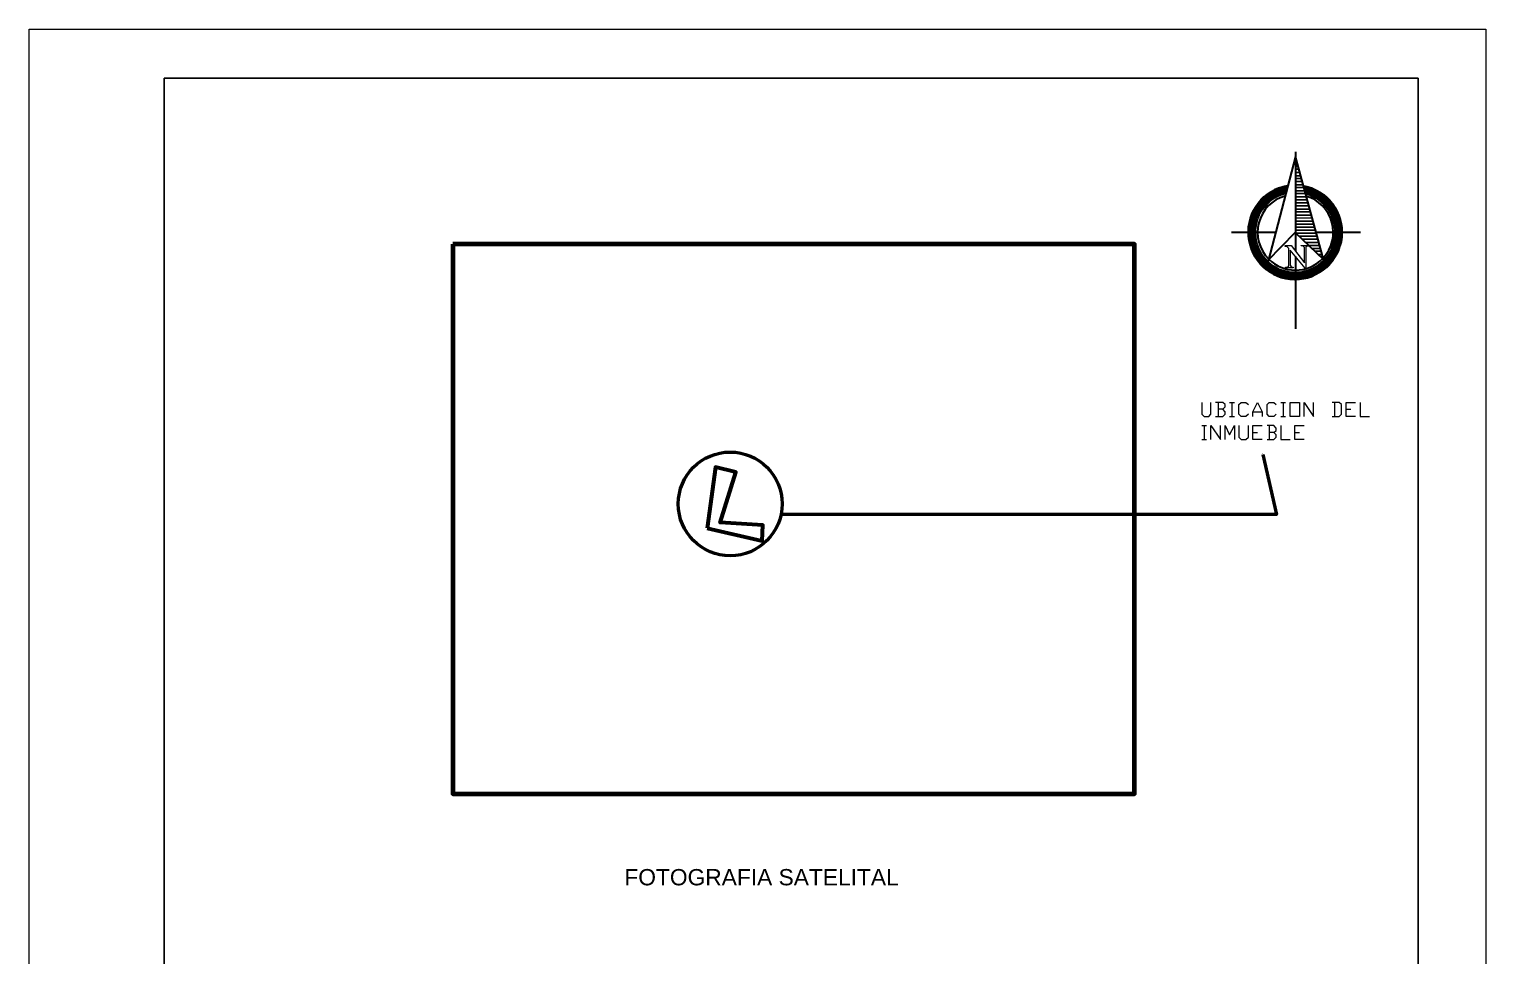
# Model space of a CAD drawing. Header units: millimetres. Extents: x 2303 to 2447, y 1812 to 2032.
# Drawn here: x 2303.3 to 2447.3, y 1940 to 2031.7 of the extents above; entities that cross this region are included whole.
import ezdxf

# ---------------------------------------------------------------- set-up
doc = ezdxf.new("R2010")
doc.units = ezdxf.units.MM
for name, color, linetype in [('PDF_0', 7, 'Continuous'), ('PDF_10 Formato', 7, 'Continuous'), ('PDF_CVL_CUADCON_TIT', 7, 'Continuous'), ('PDF_Text', 7, 'Continuous')]:
    doc.layers.add(name, color=color, linetype=linetype)
doc.styles.add('PDF Arial-BoldMT', font='arial.ttf')

msp = doc.modelspace()

# ---------------------------------------------------------------- hatches: boundary and pattern name
at = {"layer": 'PDF_0', "transparency": 33554559}
msp.add_hatch(color=256, dxfattribs=at).paths.add_polyline_path([(2428.51, 2018.98), (2428.48, 2019.01), (2428.45, 2019.04), (2428.42, 2019.01), (2428.39, 2018.98), (2428.42, 2018.95), (2428.45, 2018.93), (2428.48, 2018.95)])

# ---------------------------------------------------------------- linework, layer by layer
at = {"layer": 'PDF_0', "lineweight": 30}
for points in [[(2425.71, 2008.79), (2428.42, 2011.55), (2431.22, 2008.87), (2428.45, 2019.07), (2425.74, 2008.73)], [(2428.45, 2019.52), (2428.45, 2009.69)], [(2426.45, 2011.55), (2422.12, 2011.55)], [(2434.86, 2011.55), (2430.48, 2011.55)], [(2428.45, 2009.18), (2428.45, 2002.01)]]:
    msp.add_lwpolyline(points, dxfattribs=at)
at = {"layer": 'PDF_0', "lineweight": 25}
for points in [[(2428.54, 2018.67), (2428.45, 2018.67)], [(2428.62, 2018.39), (2428.45, 2018.39)], [(2428.7, 2018.08), (2428.45, 2018.08)], [(2428.79, 2017.8), (2428.45, 2017.8)], [(2428.87, 2017.48), (2428.45, 2017.48)], [(2428.96, 2017.17), (2428.45, 2017.17)], [(2427.49, 2015.56), (2426.13, 2015.56)], [(2427.49, 2015.65), (2426.28, 2015.65)], [(2427.52, 2015.73), (2426.45, 2015.73)], [(2427.55, 2015.82), (2426.64, 2015.82)], [(2427.57, 2015.9), (2426.84, 2015.9)], [(2427.57, 2015.99), (2427.09, 2015.99)], [(2427.6, 2016.04), (2427.41, 2016.04)], [(2429.04, 2016.89), (2428.45, 2016.89)], [(2429.13, 2016.58), (2428.45, 2016.58)], [(2429.21, 2016.27), (2428.45, 2016.27)], [(2429.27, 2015.99), (2428.45, 2015.99)], [(2429.35, 2015.68), (2428.45, 2015.68)], [(2429.38, 2016.04), (2429.27, 2016.04)], [(2429.69, 2015.99), (2429.3, 2015.99)], [(2429.92, 2015.9), (2429.3, 2015.9)], [(2430.14, 2015.82), (2429.33, 2015.82)], [(2430.31, 2015.73), (2429.35, 2015.73)], [(2430.48, 2015.65), (2429.38, 2015.65)], [(2430.62, 2015.56), (2429.38, 2015.56)], [(2425.32, 2014.15), (2424.58, 2014.15)], [(2425.37, 2014.21), (2424.64, 2014.21)], [(2425.46, 2014.29), (2424.69, 2014.29)], [(2425.51, 2014.38), (2424.75, 2014.38)], [(2425.6, 2014.46), (2424.81, 2014.46)], [(2425.68, 2014.55), (2424.89, 2014.55)], [(2425.77, 2014.63), (2424.95, 2014.63)], [(2425.88, 2014.69), (2425.03, 2014.69)], [(2425.97, 2014.77), (2425.09, 2014.77)], [(2426.08, 2014.86), (2425.17, 2014.86)], [(2426.22, 2014.94), (2425.26, 2014.94)], [(2426.33, 2015.03), (2425.34, 2015.03)], [(2426.47, 2015.11), (2425.43, 2015.11)], [(2426.64, 2015.17), (2425.54, 2015.17)], [(2426.81, 2015.25), (2425.65, 2015.25)], [(2427.01, 2015.34), (2425.77, 2015.34)], [(2427.26, 2015.42), (2425.88, 2015.42)], [(2427.46, 2015.51), (2425.99, 2015.51)], [(2429.44, 2015.4), (2428.45, 2015.4)], [(2429.52, 2015.08), (2428.45, 2015.08)], [(2429.61, 2014.77), (2428.45, 2014.77)], [(2429.69, 2014.49), (2428.45, 2014.49)], [(2429.78, 2014.18), (2428.45, 2014.18)], [(2430.77, 2015.51), (2429.41, 2015.51)], [(2430.88, 2015.42), (2429.52, 2015.42)], [(2431.02, 2015.34), (2429.75, 2015.34)], [(2431.13, 2015.25), (2429.95, 2015.25)], [(2431.22, 2015.17), (2430.14, 2015.17)], [(2431.33, 2015.11), (2430.29, 2015.11)], [(2431.42, 2015.03), (2430.43, 2015.03)], [(2431.5, 2014.94), (2430.57, 2014.94)], [(2431.58, 2014.86), (2430.68, 2014.86)], [(2431.67, 2014.77), (2430.79, 2014.77)], [(2431.75, 2014.69), (2430.88, 2014.69)], [(2431.81, 2014.63), (2430.99, 2014.63)], [(2431.9, 2014.55), (2431.08, 2014.55)], [(2431.95, 2014.46), (2431.16, 2014.46)], [(2432.01, 2014.38), (2431.25, 2014.38)], [(2432.07, 2014.29), (2431.33, 2014.29)], [(2432.12, 2014.21), (2431.39, 2014.21)], [(2432.18, 2014.15), (2431.47, 2014.15)], [(2424.53, 2012.71), (2423.93, 2012.71)], [(2424.55, 2012.8), (2423.96, 2012.8)], [(2424.61, 2012.94), (2423.99, 2012.94)], [(2424.58, 2012.88), (2423.99, 2012.88)], [(2424.64, 2013.02), (2424.02, 2013.02)], [(2424.67, 2013.11), (2424.04, 2013.11)], [(2424.72, 2013.19), (2424.07, 2013.19)], [(2424.75, 2013.28), (2424.1, 2013.28)], [(2424.78, 2013.33), (2424.16, 2013.33)], [(2424.84, 2013.42), (2424.19, 2013.42)], [(2424.86, 2013.5), (2424.21, 2013.5)], [(2424.92, 2013.59), (2424.24, 2013.59)], [(2424.95, 2013.67), (2424.3, 2013.67)], [(2425.01, 2013.76), (2424.33, 2013.76)], [(2425.06, 2013.81), (2424.38, 2013.81)], [(2425.12, 2013.9), (2424.41, 2013.9)], [(2425.17, 2013.98), (2424.47, 2013.98)], [(2425.23, 2014.07), (2424.53, 2014.07)], [(2429.86, 2013.87), (2428.45, 2013.87)], [(2429.95, 2013.59), (2428.45, 2013.59)], [(2430.03, 2013.28), (2428.45, 2013.28)], [(2430.09, 2012.97), (2428.45, 2012.99)], [(2430.17, 2012.68), (2428.45, 2012.68)], [(2432.23, 2014.07), (2431.53, 2014.07)], [(2432.29, 2013.98), (2431.58, 2013.98)], [(2432.35, 2013.9), (2431.64, 2013.9)], [(2432.38, 2013.81), (2431.7, 2013.81)], [(2432.43, 2013.76), (2431.75, 2013.76)], [(2432.46, 2013.67), (2431.81, 2013.67)], [(2432.52, 2013.59), (2431.84, 2013.59)], [(2432.55, 2013.5), (2431.9, 2013.5)], [(2432.57, 2013.42), (2431.95, 2013.42)], [(2432.63, 2013.33), (2431.98, 2013.33)], [(2432.66, 2013.28), (2432.01, 2013.28)], [(2432.69, 2013.19), (2432.07, 2013.19)], [(2432.71, 2013.11), (2432.09, 2013.11)], [(2432.74, 2013.02), (2432.12, 2013.02)], [(2432.77, 2012.94), (2432.15, 2012.94)], [(2432.8, 2012.88), (2432.18, 2012.88)], [(2432.83, 2012.8), (2432.21, 2012.8)], [(2432.83, 2012.71), (2432.23, 2012.71)], [(2424.38, 2011.92), (2423.79, 2011.92)], [(2424.38, 2011.84), (2423.79, 2011.84)], [(2424.38, 2011.75), (2423.79, 2011.75)], [(2424.38, 2011.67), (2423.79, 2011.67)], [(2424.38, 2011.58), (2423.79, 2011.58)], [(2424.38, 2011.53), (2423.79, 2011.53)], [(2424.38, 2011.44), (2423.79, 2011.44)], [(2424.38, 2011.36), (2423.79, 2011.36)], [(2424.38, 2011.27), (2423.79, 2011.27)], [(2424.41, 2012.15), (2423.82, 2012.15)], [(2424.41, 2012.06), (2423.82, 2012.06)], [(2424.38, 2012.01), (2423.82, 2012.01)], [(2424.44, 2012.32), (2423.85, 2012.32)], [(2424.41, 2012.23), (2423.85, 2012.23)], [(2424.47, 2012.46), (2423.88, 2012.46)], [(2424.47, 2012.4), (2423.88, 2012.4)], [(2424.53, 2012.63), (2423.9, 2012.63)], [(2424.5, 2012.54), (2423.9, 2012.54)], [(2430.26, 2012.37), (2428.45, 2012.37)], [(2430.34, 2012.09), (2428.45, 2012.09)], [(2430.43, 2011.78), (2428.45, 2011.78)], [(2430.51, 2011.47), (2428.51, 2011.47)], [(2432.86, 2012.63), (2432.26, 2012.63)], [(2432.88, 2012.54), (2432.26, 2012.54)], [(2432.88, 2012.46), (2432.29, 2012.46)], [(2432.91, 2012.4), (2432.32, 2012.4)], [(2432.91, 2012.32), (2432.32, 2012.32)], [(2432.94, 2012.23), (2432.35, 2012.23)], [(2432.94, 2012.15), (2432.35, 2012.15)], [(2432.94, 2012.06), (2432.38, 2012.06)], [(2432.97, 2012.01), (2432.38, 2012.01)], [(2432.97, 2011.92), (2432.38, 2011.92)], [(2432.97, 2011.84), (2432.38, 2011.84)], [(2432.97, 2011.27), (2432.38, 2011.27)], [(2432.97, 2011.75), (2432.4, 2011.75)], [(2432.97, 2011.67), (2432.4, 2011.67)], [(2432.97, 2011.58), (2432.4, 2011.58)], [(2432.97, 2011.53), (2432.4, 2011.53)], [(2432.97, 2011.44), (2432.4, 2011.44)], [(2432.97, 2011.36), (2432.4, 2011.36)], [(2424.38, 2011.19), (2423.79, 2011.19)], [(2424.38, 2011.1), (2423.82, 2011.1)], [(2424.41, 2011.05), (2423.82, 2011.05)], [(2424.41, 2010.96), (2423.82, 2010.96)], [(2424.44, 2010.88), (2423.85, 2010.88)], [(2424.44, 2010.79), (2423.85, 2010.79)], [(2424.47, 2010.71), (2423.88, 2010.71)], [(2424.47, 2010.65), (2423.88, 2010.65)], [(2424.5, 2010.57), (2423.9, 2010.57)], [(2424.53, 2010.48), (2423.93, 2010.48)], [(2424.55, 2010.4), (2423.93, 2010.4)], [(2424.58, 2010.31), (2423.96, 2010.31)], [(2424.61, 2010.23), (2423.99, 2010.23)], [(2424.64, 2010.17), (2424.02, 2010.17)], [(2424.67, 2010.09), (2424.04, 2010.09)], [(2424.69, 2010), (2424.07, 2010)], [(2424.72, 2009.92), (2424.1, 2009.92)], [(2424.75, 2009.83), (2424.13, 2009.83)], [(2424.81, 2009.78), (2424.16, 2009.78)], [(2430.6, 2011.19), (2428.82, 2011.19)], [(2430.68, 2010.88), (2429.13, 2010.88)], [(2430.77, 2010.57), (2429.44, 2010.57)], [(2430.85, 2010.28), (2429.75, 2010.28)], [(2430.91, 2009.97), (2430.06, 2009.97)], [(2432.6, 2009.78), (2431.98, 2009.78)], [(2432.63, 2009.83), (2432.01, 2009.83)], [(2432.69, 2009.92), (2432.04, 2009.92)], [(2432.71, 2010), (2432.07, 2010)], [(2432.74, 2010.09), (2432.12, 2010.09)], [(2432.77, 2010.17), (2432.15, 2010.17)], [(2432.77, 2010.23), (2432.18, 2010.23)], [(2432.8, 2010.31), (2432.21, 2010.31)], [(2432.86, 2010.48), (2432.23, 2010.48)], [(2432.83, 2010.4), (2432.23, 2010.4)], [(2432.86, 2010.57), (2432.26, 2010.57)], [(2432.88, 2010.65), (2432.29, 2010.65)], [(2432.91, 2010.79), (2432.32, 2010.79)], [(2432.91, 2010.71), (2432.32, 2010.71)], [(2432.94, 2011.05), (2432.35, 2011.05)], [(2432.94, 2010.96), (2432.35, 2010.96)], [(2432.94, 2010.88), (2432.35, 2010.88)], [(2432.97, 2011.19), (2432.38, 2011.19)], [(2432.97, 2011.1), (2432.38, 2011.1)], [(2424.84, 2009.69), (2424.19, 2009.69)], [(2424.89, 2009.61), (2424.24, 2009.61)], [(2424.92, 2009.52), (2424.27, 2009.52)], [(2424.98, 2009.44), (2424.3, 2009.44)], [(2425.03, 2009.35), (2424.36, 2009.35)], [(2425.09, 2009.3), (2424.38, 2009.3)], [(2425.15, 2009.21), (2424.44, 2009.21)], [(2425.2, 2009.13), (2424.5, 2009.13)], [(2425.26, 2009.04), (2424.55, 2009.04)], [(2425.32, 2008.96), (2424.58, 2008.96)], [(2425.4, 2008.87), (2424.64, 2008.87)], [(2425.46, 2008.82), (2424.72, 2008.82)], [(2425.54, 2008.73), (2424.78, 2008.73)], [(2425.63, 2008.65), (2424.84, 2008.65)], [(2425.71, 2008.56), (2424.89, 2008.56)], [(2425.82, 2008.48), (2424.98, 2008.48)], [(2425.91, 2008.42), (2425.03, 2008.42)], [(2426.02, 2008.34), (2425.12, 2008.34)], [(2430.99, 2009.69), (2430.37, 2009.69)], [(2431.08, 2009.38), (2430.68, 2009.38)], [(2431.64, 2008.34), (2430.77, 2008.34)], [(2431.73, 2008.42), (2430.85, 2008.42)], [(2431.78, 2008.48), (2430.96, 2008.48)], [(2431.16, 2009.07), (2431.02, 2009.07)], [(2431.87, 2008.56), (2431.05, 2008.56)], [(2431.92, 2008.65), (2431.13, 2008.65)], [(2432.01, 2008.73), (2431.22, 2008.73)], [(2432.07, 2008.82), (2431.3, 2008.82)], [(2432.12, 2008.87), (2431.36, 2008.87)], [(2432.18, 2008.96), (2431.44, 2008.96)], [(2432.23, 2009.04), (2431.5, 2009.04)], [(2432.26, 2009.13), (2431.56, 2009.13)], [(2432.32, 2009.21), (2431.64, 2009.21)], [(2432.38, 2009.3), (2431.7, 2009.3)], [(2432.4, 2009.35), (2431.73, 2009.35)], [(2432.46, 2009.44), (2431.78, 2009.44)], [(2432.49, 2009.52), (2431.84, 2009.52)], [(2432.55, 2009.61), (2431.9, 2009.61)], [(2432.57, 2009.69), (2431.92, 2009.69)], [(2426.13, 2008.25), (2425.2, 2008.25)], [(2426.25, 2008.17), (2425.29, 2008.17)], [(2426.39, 2008.08), (2425.37, 2008.08)], [(2426.53, 2008), (2425.49, 2008)], [(2426.7, 2007.94), (2425.57, 2007.94)], [(2426.87, 2007.86), (2425.68, 2007.86)], [(2427.09, 2007.77), (2425.8, 2007.77)], [(2427.35, 2007.69), (2425.91, 2007.69)], [(2427.72, 2007.6), (2426.05, 2007.6)], [(2430.57, 2007.54), (2428.42, 2007.54), (2426.19, 2007.54)], [(2430.43, 2007.46), (2428.42, 2007.46), (2426.33, 2007.46)], [(2430.26, 2007.38), (2428.42, 2007.38), (2426.5, 2007.38)], [(2430.06, 2007.29), (2428.42, 2007.29), (2426.7, 2007.29)], [(2429.86, 2007.21), (2428.42, 2007.21), (2426.93, 2007.21)], [(2429.58, 2007.12), (2428.42, 2007.12), (2427.18, 2007.12)], [(2429.24, 2007.06), (2428.42, 2007.06), (2427.52, 2007.06)], [(2428.54, 2006.98), (2428.42, 2006.98), (2428.22, 2006.98)], [(2430.71, 2007.6), (2429.07, 2007.6)], [(2430.85, 2007.69), (2429.41, 2007.69)], [(2430.96, 2007.77), (2429.69, 2007.77)], [(2431.08, 2007.86), (2429.89, 2007.86)], [(2431.19, 2007.94), (2430.09, 2007.94)], [(2431.3, 2008), (2430.23, 2008)], [(2431.39, 2008.08), (2430.4, 2008.08)], [(2431.47, 2008.17), (2430.51, 2008.17)], [(2431.56, 2008.25), (2430.65, 2008.25)]]:
    msp.add_lwpolyline(points, dxfattribs=at)
at = {"layer": 'PDF_0', "lineweight": 70}
msp.add_lwpolyline([(2345.17, 2010.4), (2345.17, 1956.06), (2412.52, 1956.06), (2412.52, 2010.4)], close=True, dxfattribs=at)
at = {"layer": 'PDF_0', "lineweight": 20}
msp.add_lwpolyline([(2429.41, 2008.02), (2427.91, 2009.8), (2427.91, 2008.31), (2428, 2008.14), (2428.08, 2008.11), (2428.22, 2008.11), (2428.22, 2008.05), (2427.46, 2008.05), (2427.46, 2008.11), (2427.66, 2008.11), (2427.72, 2008.17), (2427.77, 2008.25), (2427.77, 2008.34), (2427.77, 2009.97), (2427.6, 2010.17), (2427.49, 2010.17), (2427.41, 2010.17), (2427.41, 2010.26), (2428, 2010.26), (2429.35, 2008.56), (2429.35, 2010.06), (2429.18, 2010.23), (2428.99, 2010.23), (2428.99, 2010.26), (2429.78, 2010.26), (2429.78, 2010.2), (2429.61, 2010.2), (2429.47, 2010.14), (2429.47, 2010.06), (2429.47, 2008.02)], close=True, dxfattribs=at)
msp.add_lwpolyline([(2428.42, 2010.59), (2428.39, 2010.59)], dxfattribs=at)
at = {"layer": 'PDF_0', "lineweight": 30}
msp.add_lwpolyline([(2425.82, 2008.9, 0.194727), (2428.41, 2007.83, 0.204974), (2431.13, 2008.97)], format="xyb", dxfattribs=at)
at = {"layer": 'PDF_0', "lineweight": 50}
for radius, start, end in [(4.59, 99.6187, 79.0466), (4.02, 103.4143, 74.8775)]:
    msp.add_arc((2428.41, 2011.57), radius, start, end, dxfattribs=at)
at = {"layer": 'PDF_0', "lineweight": 30}
for start, end in [(106.3803, 224.5112), (317.1202, 73.3997)]:
    msp.add_arc((2428.44, 2011.57), 3.74, start, end, dxfattribs=at)
at = {"layer": 'PDF_10 Formato', "lineweight": 9}
msp.add_lwpolyline([(2303.29, 1811.73), (2303.29, 2031.66), (2447.26, 2031.66), (2447.26, 1811.73)], close=True, dxfattribs=at)
at = {"layer": 'PDF_10 Formato', "lineweight": 25}
msp.add_lwpolyline([(2440.57, 2026.8), (2440.57, 1818.11), (2316.65, 1818.11), (2316.65, 2026.8)], close=True, dxfattribs=at)
at = {"layer": 'PDF_CVL_CUADCON_TIT', "lineweight": 9}
for points in [[(2419.19, 1994.75), (2419.19, 1993.59), (2419.41, 1993.37), (2419.87, 1993.37), (2420.09, 1993.59), (2420.09, 1994.75)], [(2421.25, 1994.07), (2421.48, 1994.3), (2421.48, 1994.53), (2421.25, 1994.75), (2420.54, 1994.75)], [(2420.54, 1993.37), (2421.25, 1993.37), (2421.48, 1993.59), (2421.48, 1993.82), (2421.25, 1994.07), (2420.8, 1994.07)], [(2420.8, 1994.75), (2420.8, 1993.37)], [(2421.93, 1994.75), (2422.41, 1994.75)], [(2422.15, 1994.75), (2422.15, 1993.37)], [(2423.79, 1993.59), (2423.54, 1993.37), (2423.08, 1993.37), (2422.86, 1993.59), (2422.86, 1994.53), (2423.08, 1994.75), (2423.54, 1994.75), (2423.79, 1994.53)], [(2424.24, 1993.37), (2424.24, 1993.82), (2424.69, 1994.75), (2425.15, 1993.82), (2425.15, 1993.37)], [(2426.53, 1993.59), (2426.3, 1993.37), (2425.85, 1993.37), (2425.63, 1993.59), (2425.63, 1994.53), (2425.85, 1994.75), (2426.3, 1994.75), (2426.53, 1994.53)], [(2427.01, 1994.75), (2427.46, 1994.75)], [(2427.24, 1994.75), (2427.24, 1993.37)], [(2429.3, 1993.37), (2429.3, 1994.75), (2430.23, 1993.37), (2430.23, 1994.75)], [(2432.07, 1993.37), (2432.77, 1993.37), (2433, 1993.59), (2433, 1994.53), (2432.77, 1994.75), (2432.07, 1994.75)], [(2432.29, 1994.75), (2432.29, 1993.37)], [(2434.38, 1993.37), (2433.45, 1993.37), (2433.45, 1994.75), (2434.38, 1994.75)], [(2433.45, 1994.07), (2433.9, 1994.07)], [(2434.83, 1994.75), (2434.83, 1993.37), (2435.76, 1993.37)], [(2421.93, 1993.37), (2422.41, 1993.37)], [(2424.24, 1993.82), (2425.15, 1993.82)], [(2427.01, 1993.37), (2427.46, 1993.37)], [(2419.19, 1992.46), (2419.64, 1992.46)], [(2419.19, 1991.08), (2419.64, 1991.08)], [(2419.41, 1992.46), (2419.41, 1991.08)], [(2420.09, 1991.08), (2420.09, 1992.46), (2421.02, 1991.08), (2421.02, 1992.46)], [(2421.48, 1991.08), (2421.48, 1992.46), (2421.93, 1991.53), (2422.41, 1992.46), (2422.41, 1991.08)], [(2422.86, 1992.46), (2422.86, 1991.31), (2423.08, 1991.08), (2423.54, 1991.08), (2423.79, 1991.31), (2423.79, 1992.46)], [(2425.15, 1991.08), (2424.24, 1991.08), (2424.24, 1992.46), (2425.15, 1992.46)], [(2424.24, 1991.76), (2424.69, 1991.76)], [(2426.3, 1991.76), (2426.53, 1991.98), (2426.53, 1992.21), (2426.3, 1992.46), (2425.63, 1992.46)], [(2425.63, 1991.08), (2426.3, 1991.08), (2426.53, 1991.31), (2426.53, 1991.53), (2426.3, 1991.76), (2425.85, 1991.76)], [(2425.85, 1992.46), (2425.85, 1991.08)], [(2427.01, 1992.46), (2427.01, 1991.08), (2427.91, 1991.08)], [(2429.3, 1991.08), (2428.39, 1991.08), (2428.39, 1992.46), (2429.3, 1992.46)], [(2428.39, 1991.76), (2428.85, 1991.76)]]:
    msp.add_lwpolyline(points, dxfattribs=at)
msp.add_lwpolyline([(2427.91, 1993.37), (2427.91, 1994.75), (2428.85, 1994.75), (2428.85, 1993.37)], close=True, dxfattribs=at)
at = {"layer": 'PDF_CVL_CUADCON_TIT', "lineweight": 50}
msp.add_lwpolyline([(2425.23, 1989.61), (2426.56, 1983.65), (2377.7, 1983.65), (2377.59, 1983.65)], dxfattribs=at)
at = {"layer": 'PDF_CVL_CUADCON_TIT', "color": 6, "lineweight": 60}
msp.add_lwpolyline([(2370.3, 1982.33), (2375.73, 1981.06), (2375.81, 1982.61), (2371.6, 1982.86), (2373.13, 1987.86), (2371.12, 1988.34)], close=True, dxfattribs=at)
at = {"layer": 'PDF_CVL_CUADCON_TIT', "lineweight": 50}
msp.add_circle((2372.58, 1984.71), 5.13, dxfattribs=at)
at = {"layer": 'PDF_CVL_CUADCON_TIT', "transparency": 33554559}
msp.add_solid([(2425.2, 1989.61), (2425.2, 1989.78), (2425.26, 1989.61)], dxfattribs=at)

# ---------------------------------------------------------------- texts
at = {"layer": 'PDF_Text', "insert": (2362.12, 1947.79), "char_height": 1.6096, "attachment_point": 4, "style": 'PDF Arial-BoldMT'}
msp.add_mtext('FOTOGRAFIA SATELITAL', dxfattribs=at)

doc.saveas('drawing.dxf')
